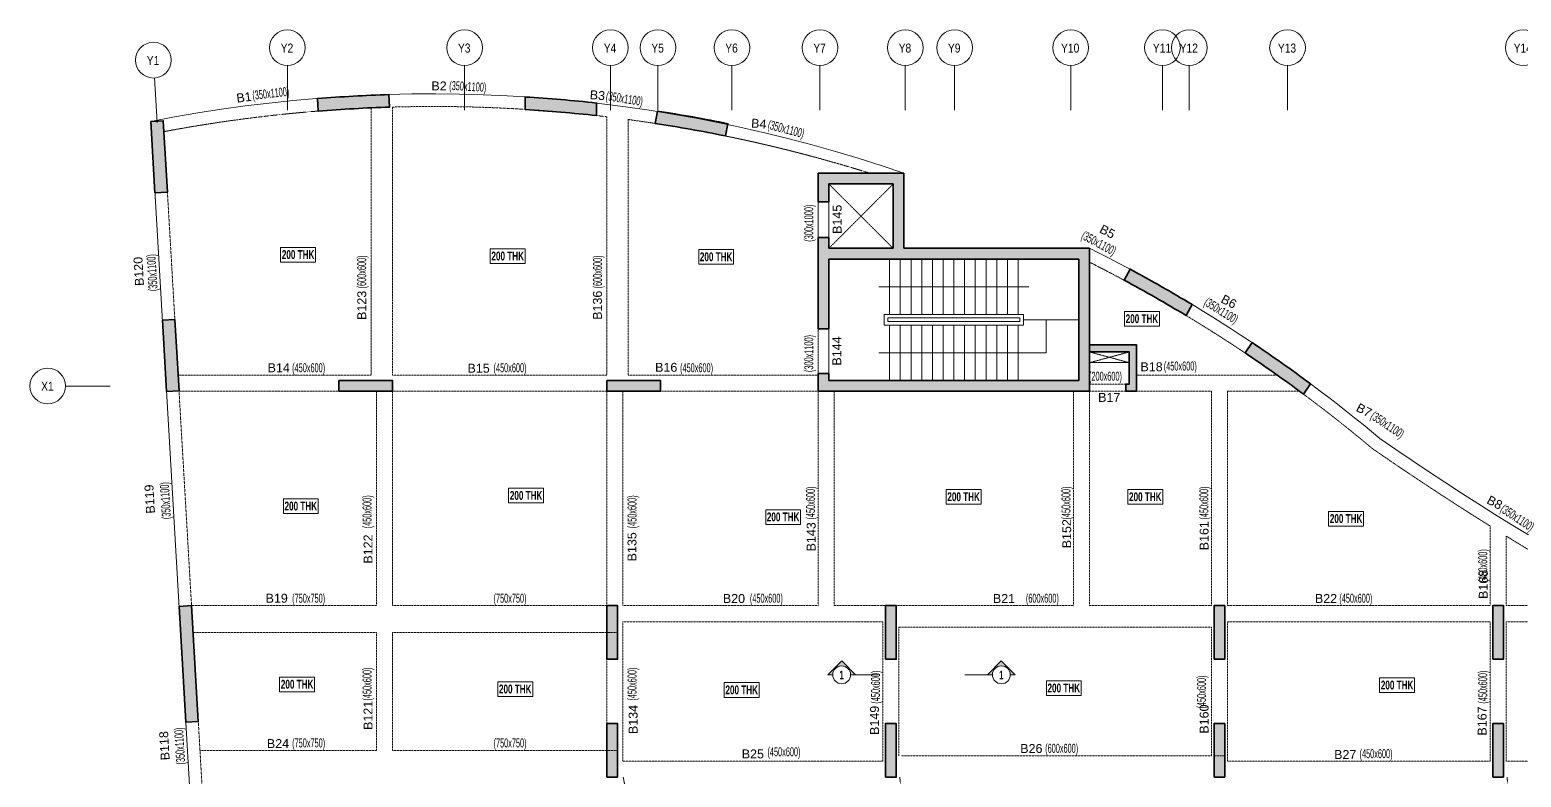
# Model space of a CAD drawing. Header units: millimetres. Extents: x -22 to 70213, y 125 to 62313.
# Drawn here: x -22 to 41729, y 41400 to 62313 of the extents above; entities that cross this region are included whole.
import ezdxf
from ezdxf.enums import TextEntityAlignment as Align

# ---------------------------------------------------------------- set-up
doc = ezdxf.new("R2010")
doc.units = ezdxf.units.MM
doc.linetypes.add('Grid Line', pattern=[2222.5, 1270, -317.5, 317.5, -317.5])
doc.linetypes.add('HIDDEN', pattern=[0.375, 0.25, -0.125])
for name, color, linetype, lineweight in [('A-ANNO-DIMS', 8, 'Continuous', 15), ('A-DETL-MISC', 35, 'Continuous', 15), ('A-FLOR-IDEN', 11, 'Continuous', 9), ('A-GRIDS', 8, 'Continuous', 9), ('A-HIDD-ABVE', 8, 'HIDDEN', 20), ('G-ANNO-SYMB', 1, 'Continuous', 9), ('S-BEAM', 7, 'Continuous', 18), ('S-BEAM-IDEN', 2, 'Continuous', 9), ('S-COL HATCH', 9, 'Continuous', 0), ('S-COLS', 5, 'Continuous', 35), ('S-GRIDS', 8, 'Continuous', 9)]:
    doc.layers.add(name, color=color, linetype=linetype, lineweight=lineweight)
doc.layers.add('Beam Nos', color=7, linetype='Continuous')
doc.styles.add('Arial Narrow', font='ARIALN.TTF', dxfattribs={"height": 400})
doc.styles.add('Dim.s & Anno.(Misc.)', font='ARIALN.TTF')
doc.styles.add('SC-BBS1', font='SansSerif')
doc.styles.add('Swis721 LtCn BT', font='swisscl.ttf', dxfattribs={"width": 0.9, "height": 233.355162})
doc.styles.add('Swis721 LtCn BT_B', font='', dxfattribs={"width": 0.9, "height": 246.918336})
doc.styles.get('Swis721 LtCn BT_B').set_extended_font_data('Swis721 LtCn BT', bold=True)
doc.dimstyles.new('A-GFC-100', dxfattribs={"dimscale": 100, "dimtxt": 1.75, "dimasz": 1.5, "dimexe": 1.5, "dimexo": 0, "dimgap": 1, "dimtad": 1, "dimdsep": 46, "dimtxsty": 'Dim.s & Anno.(Misc.)', "dimblk": 'ARCHTICK', "dimcen": 0, "dimdle": 1.5, "dimclrd": 256, "dimclre": 8, "dimclrt": 6, "dimazin": 2, "dimtfac": 1, "dimtix": 1, "dimtmove": 2, "dimatfit": 3, "dimfxl": 1, "dimtolj": 1, "dimlwd": -1, "dimlwe": 9, "dimarcsym": 0})

# ---------------------------------------------------------------- blocks, each defined once
blk = doc.blocks.new('_ARCHTICK')
at = {"color": 0, "linetype": 'ByBlock', "const_width": 0.15}
blk.add_lwpolyline([(-0.5, -0.5), (0.5, 0.5)], dxfattribs=at)
blk = doc.blocks.new('A$Cb7cd9481')
at = {"layer": 'S-COL HATCH', "transparency": 33554687}
h = blk.add_hatch(color=256, dxfattribs=at)
h.dxf.hatch_style = 1
h.paths.add_polyline_path([(-9681, 41101), (-9700, 41450, 0.01185), (-11697, 41341), (-11678, 40991, -0.011949)])
h = blk.add_hatch(color=256, dxfattribs=at)
h.dxf.hatch_style = 1
h.paths.add_polyline_path([(-3886, 40864), (-3886, 41216, 0.011892), (-5886, 41384), (-5886, 41033, -0.011992)])
h = blk.add_hatch(color=256, dxfattribs=at)
h.dxf.hatch_style = 1
h.paths.add_polyline_path([(-282, 40295), (-212, 40638, 0.011811), (-2182, 40990), (-2251, 40647, -0.01191)])
h = blk.add_hatch(color=256, dxfattribs=at)
h.dxf.hatch_style = 1
h.paths.add_polyline_path([(-16019, 40721), (-16368, 40700), (-16252, 38704), (-15902, 38724)])
h = blk.add_hatch(color=256, dxfattribs=at)
h.dxf.hatch_style = 1
h.paths.add_polyline_path([(9915, 37151), (4715, 37151), (4715, 39251), (2315, 39251), (2315, 38451), (2615, 38451), (2615, 38951), (4415, 38951), (4415, 37151), (2615, 37151), (2615, 37451), (2315, 37451), (2315, 34901), (2615, 34901), (2615, 36851), (9615, 36851), (9615, 33451), (2615, 33451), (2615, 33651), (2315, 33651), (2315, 33151), (9915, 33151)])
h = blk.add_hatch(color=256, dxfattribs=at)
h.dxf.hatch_style = 1
h.paths.add_polyline_path([(11046, 36567), (10880, 36258, -0.01191), (12618, 35269), (12784, 35577, 0.011811)])
h = blk.add_hatch(color=256, dxfattribs=at)
h.dxf.hatch_style = 1
h.paths.add_polyline_path([(-15694, 35157), (-16043, 35136), (-15927, 33140), (-15578, 33160)])
h = blk.add_hatch(color=256, dxfattribs=at)
h.dxf.hatch_style = 1
h.paths.add_polyline_path([(11225, 34450), (9915, 34450), (9915, 34250), (11025, 34250), (11025, 33350), (10925, 33350), (10925, 33151), (11225, 33150), (11225, 33350)])
h = blk.add_hatch(color=256, dxfattribs=at)
h.dxf.hatch_style = 1
h.paths.add_polyline_path([(14462, 34513), (14267, 34222, -0.01191), (15902, 33069), (16097, 33360, 0.011811)])
h = blk.add_hatch(color=256, dxfattribs=at)
h.dxf.hatch_style = 1
h.paths.add_polyline_path([(-11102, 33451), (-11102, 33151), (-9602, 33151), (-9602, 33451)])
h = blk.add_hatch(color=256, dxfattribs=at)
h.dxf.hatch_style = 1
h.paths.add_polyline_path([(-3600, 33451), (-3600, 33151), (-2100, 33151), (-2100, 33451)])
h = blk.add_hatch(color=256, dxfattribs=at)
h.dxf.hatch_style = 1
h.paths.add_polyline_path([(-15227, 27150), (-15577, 27130), (-15387, 23885), (-15038, 23905)])
h = blk.add_hatch(color=256, dxfattribs=at)
h.dxf.hatch_style = 1
h.paths.add_polyline_path([(-3600, 25651), (-3300, 25651), (-3300, 27151), (-3600, 27151)])
h = blk.add_hatch(color=256, dxfattribs=at)
h.dxf.hatch_style = 1
h.paths.add_polyline_path([(-3600, 25651), (-3300, 25651), (-3300, 27151), (-3600, 27151)])
h = blk.add_hatch(color=256, dxfattribs=at)
h.dxf.hatch_style = 1
h.paths.add_polyline_path([(4200, 25651), (4500, 25651), (4500, 27151), (4200, 27151)])
h = blk.add_hatch(color=256, dxfattribs=at)
h.dxf.hatch_style = 1
h.paths.add_polyline_path([(4200, 25651), (4500, 25651), (4500, 27151), (4200, 27151)])
h = blk.add_hatch(color=256, dxfattribs=at)
h.dxf.hatch_style = 1
h.paths.add_polyline_path([(13400, 25651), (13700, 25651), (13700, 27151), (13400, 27151)])
h = blk.add_hatch(color=256, dxfattribs=at)
h.dxf.hatch_style = 1
h.paths.add_polyline_path([(13400, 25651), (13700, 25651), (13700, 27151), (13400, 27151)])
h = blk.add_hatch(color=256, dxfattribs=at)
h.dxf.hatch_style = 1
h.paths.add_polyline_path([(21200, 25651), (21500, 25651), (21500, 27151), (21200, 27151)])
h = blk.add_hatch(color=256, dxfattribs=at)
h.dxf.hatch_style = 1
h.paths.add_polyline_path([(21200, 25651), (21500, 25651), (21500, 27151), (21200, 27151)])
h = blk.add_hatch(color=256, dxfattribs=at)
h.dxf.hatch_style = 1
h.paths.add_polyline_path([(-3600, 22351), (-3300, 22351), (-3300, 23851), (-3600, 23851)])
h = blk.add_hatch(color=256, dxfattribs=at)
h.dxf.hatch_style = 1
h.paths.add_polyline_path([(-3600, 22351), (-3300, 22351), (-3300, 23851), (-3600, 23851)])
h = blk.add_hatch(color=256, dxfattribs=at)
h.dxf.hatch_style = 1
h.paths.add_polyline_path([(4200, 22351), (4500, 22351), (4500, 23851), (4200, 23851)])
h = blk.add_hatch(color=256, dxfattribs=at)
h.dxf.hatch_style = 1
h.paths.add_polyline_path([(4200, 22351), (4500, 22351), (4500, 23851), (4200, 23851)])
h = blk.add_hatch(color=256, dxfattribs=at)
h.dxf.hatch_style = 1
h.paths.add_polyline_path([(13400, 22351), (13700, 22351), (13700, 23851), (13400, 23851)])
h = blk.add_hatch(color=256, dxfattribs=at)
h.dxf.hatch_style = 1
h.paths.add_polyline_path([(13400, 22351), (13700, 22351), (13700, 23851), (13400, 23851)])
h = blk.add_hatch(color=256, dxfattribs=at)
h.dxf.hatch_style = 1
h.paths.add_polyline_path([(21200, 22351), (21500, 22351), (21500, 23851), (21200, 23851)])
h = blk.add_hatch(color=256, dxfattribs=at)
h.dxf.hatch_style = 1
h.paths.add_polyline_path([(21200, 22351), (21500, 22351), (21500, 23851), (21200, 23851)])
at = {"layer": 'S-COLS'}
for p, q in [((4715, 39251, 0), (2315, 39251, 0)), ((4715, 37151, 0), (4715, 39251, 0)), ((4415, 38951, 0), (2615, 38951, 0)), ((4415, 37151, 0), (4415, 38951, 0)), ((4415, 37151, 0), (2615, 37151)), ((2615, 36851), (9615, 36851)), ((2615, 34901), (2615, 36851)), ((9915, 37151), (4715, 37151, 0)), ((9615, 36851), (9615, 33451)), ((9915, 33151), (9915, 37151)), ((2315, 34901), (2615, 34901)), ((2315, 33651), (2315, 33151)), ((2615, 33651), (2315, 33651)), ((2615, 33451), (2615, 33651)), ((9615, 33451), (2615, 33451)), ((2315, 33151), (9915, 33151))]:
    blk.add_line(p, q, dxfattribs=at)
at = {"layer": 'S-COLS', "elevation": 0}
for points in [[(-9700, 41450, 0.01185), (-11697, 41341), (-11678, 40991, -0.011949), (-9681, 41101), (-9700, 41450)], [(-5886, 41384, -0.011892), (-3886, 41216), (-3886, 40864, 0.011992), (-5886, 41033), (-5886, 41384)], [(-282, 40295), (-212, 40638, 0.011811), (-2182, 40990), (-2251, 40647, -0.01191), (-282, 40295)], [(12784, 35577, 0.011811), (11046, 36567), (10880, 36258, -0.01191), (12618, 35269), (12784, 35577)], [(14462, 34513), (14267, 34222, -0.01191), (15902, 33069), (16097, 33360, 0.011811), (14462, 34513)]]:
    blk.add_lwpolyline(points, format="xyb", dxfattribs=at)
for points in [[(-16368, 40700), (-16019, 40721), (-15902, 38724), (-16252, 38704)], [(-16043, 35136), (-15694, 35157), (-15578, 33160), (-15927, 33140)], [(-11102, 33451), (-11102, 33151), (-9602, 33151), (-9602, 33451)], [(-3600, 33451), (-3600, 33151), (-2100, 33151), (-2100, 33451)], [(-15577, 27130), (-15227, 27150), (-15038, 23905), (-15387, 23885)], [(-3600, 25651), (-3300, 25651), (-3300, 27151), (-3600, 27151)], [(-3600, 25651), (-3300, 25651), (-3300, 27151), (-3600, 27151)], [(4200, 25651), (4500, 25651), (4500, 27151), (4200, 27151)], [(4200, 25651), (4500, 25651), (4500, 27151), (4200, 27151)], [(13400, 25651), (13700, 25651), (13700, 27151), (13400, 27151)], [(13400, 25651), (13700, 25651), (13700, 27151), (13400, 27151)], [(21200, 25651), (21500, 25651), (21500, 27151), (21200, 27151)], [(21200, 25651), (21500, 25651), (21500, 27151), (21200, 27151)], [(-3600, 22351), (-3300, 22351), (-3300, 23851), (-3600, 23851)], [(-3600, 22351), (-3300, 22351), (-3300, 23851), (-3600, 23851)], [(4200, 22351), (4500, 22351), (4500, 23851), (4200, 23851)], [(4200, 22351), (4500, 22351), (4500, 23851), (4200, 23851)], [(13400, 22351), (13700, 22351), (13700, 23851), (13400, 23851)], [(13400, 22351), (13700, 22351), (13700, 23851), (13400, 23851)], [(21200, 22351), (21500, 22351), (21500, 23851), (21200, 23851)], [(21200, 22351), (21500, 22351), (21500, 23851), (21200, 23851)]]:
    blk.add_lwpolyline(points, close=True, dxfattribs=at)
for points in [[(2615, 38951), (2615, 38451), (2315, 38451), (2315, 39251)], [(2615, 37151), (2615, 37451), (2315, 37451), (2315, 34901)], [(9915, 34450), (11225, 34450), (11225, 33350), (11225, 33150), (10925, 33151), (10925, 33350), (11025, 33350), (11025, 34250), (9915, 34250), (9915, 34450)]]:
    blk.add_lwpolyline(points, dxfattribs=at)
blk = doc.blocks.new('Grid - Type 1 Structural-6743905-9TH FLOOR LVL')
at = {"layer": 'A-GRIDS'}
blk.add_circle((0, 0), 4, dxfattribs=at)
blk = doc.blocks.new('A$C45bf0ae9')
at = {"layer": 'S-GRIDS', "linetype": 'Grid Line'}
for p, q in [((-12545, 41014), (-12545, 42264)), ((-7583, 41014), (-7583, 42264)), ((-3500, 41014), (-3500, 42264)), ((-2170, 41014), (-2170, 42264)), ((-100, 41014), (-100, 42264)), ((2365, 41014), (2365, 42264)), ((4755, 41014), (4755, 42264)), ((6135, 41014), (6135, 42264)), ((9385, 41014), (9385, 42264)), ((11955, 41014), (11955, 42264)), ((12705, 41014), (12705, 42264)), ((15455, 41014), (15455, 42264)), ((-16192, 40669), (-16265, 41917)), ((-17504, 33297), (-18754, 33297))]:
    blk.add_line(p, q, dxfattribs=at)
at = {"layer": 'A-GRIDS', "xscale": 124.9999999999999, "yscale": 124.9999999999999, "zscale": 124.9999999999999}
for p in [(-12545, 42764), (-7583, 42764), (-3500, 42764), (-2170, 42764), (-100, 42764), (2365, 42764), (4755, 42764), (6135, 42764), (9385, 42764), (11955, 42764), (12705, 42764), (15455, 42764), (22055, 42764)]:
    blk.add_blockref('Grid - Type 1 Structural-6743905-9TH FLOOR LVL', p, dxfattribs=at)
for p, rotation in [((-16294, 42416), 3.339999999999538), ((-19254, 33297), 89.99999999999982)]:
    blk.add_blockref('Grid - Type 1 Structural-6743905-9TH FLOOR LVL', p, dxfattribs=dict(at, rotation=rotation))
at = {"layer": 'A-GRIDS', "lineweight": 18, "char_height": 250, "attachment_point": 1, "style": 'Arial Narrow'}
for s, insert, width in [('Y2', (-12731, 42879), 440.93), ('Y3', (-7769, 42879), 440.93), ('Y4', (-3686, 42879), 440.93), ('Y5', (-2356, 42879), 440.93), ('Y6', (-286, 42879), 440.93), ('Y7', (2179, 42879), 440.93), ('Y8', (4569, 42879), 440.93), ('Y9', (5949, 42879), 440.93), ('Y10', (9116, 42879), 641.35), ('Y11', (11686, 42879), 641.35), ('Y12', (12436, 42879), 641.35), ('Y13', (15186, 42879), 641.35), ('Y14', (21786, 42879), 641.35), ('Y1', (-16480, 42530), 440.93), ('X1', (-19437, 33415), 440.93)]:
    blk.add_mtext(s, dxfattribs=dict(at, insert=insert, width=width))
blk = doc.blocks.new('Detail View - M_Section Head - Structural Type 1-785420-STILT FLOOR FRAMING PLAN')
at = {"layer": 'G-ANNO-SYMB'}
h = blk.add_hatch(color=9, dxfattribs=at)
edge = h.paths.add_edge_path(flags=0)
edge.add_line((-8.5, 0), (-9.86, 0))
edge.add_line((-9.86, 0), (-5.99, 3.87))
edge.add_line((-5.99, 3.87), (-2.12, 0))
edge.add_line((-2.12, 0), (-3.5, 0))
edge.add_arc((-6, 0), 2.5, 360, 540)
for p, q in [((-5.99, 3.87), (-9.86, 0)), ((-5.99, 3.87), (-2.12, 0)), ((-8.5, 0), (-9.86, 0)), ((-3.5, 0), (-2.12, 0))]:
    blk.add_line(p, q, dxfattribs=at)
at = {"layer": 'G-ANNO-SYMB', "color": 5}
for p, q in [((-5.99, 3.87), (-9.86, 0)), ((-2.12, 0), (-5.99, 3.87)), ((-9.86, 0), (-8.5, 0)), ((-3.5, 0), (4.24, 0)), ((-3.5, 0), (-2.12, 0))]:
    blk.add_line(p, q, dxfattribs=at)
at = {"layer": 'G-ANNO-SYMB'}
blk.add_arc((-6, 0), 2.5, 360, 180, dxfattribs=at)
at = {"layer": 'G-ANNO-SYMB', "color": 5}
for start, end in [(360, 180), (180, 360)]:
    blk.add_arc((-6, 0), 2.5, start, end, dxfattribs=at)
blk = doc.blocks.new('A$C21ee9bdd')
at = {"layer": 'A-DETL-MISC'}
for p, q in [((-5300, 0), (-5300, -1550)), ((-5000, 0), (-5000, -1550)), ((-4700, 0), (-4700, -1550)), ((-4400, 0), (-4400, -1550)), ((-4100, 0), (-4100, -1550)), ((-3800, 0), (-3800, -1550)), ((-3500, 0), (-3500, -1550)), ((-3200, 0), (-3200, -1550)), ((-2900, 0), (-2900, -1550)), ((-2600, 0), (-2600, -1550)), ((-2300, 0), (-2300, -1550)), ((-2000, 0), (-2000, -1550)), ((-1700, 0), (-1700, -1550)), ((-5300, -3400), (-5300, -1850)), ((-5000, -3400), (-5000, -1850)), ((-4700, -3400), (-4700, -1850)), ((-4400, -3400), (-4400, -1850)), ((-4100, -3400), (-4100, -1850)), ((-3800, -3400), (-3800, -1850)), ((-3500, -3400), (-3500, -1850)), ((-3200, -3400), (-3200, -1850)), ((-2900, -3400), (-2900, -1850)), ((-2600, -3400), (-2600, -1850)), ((-2300, -3400), (-2300, -1850)), ((-2000, -3400), (-2000, -1850)), ((-1700, -3400), (-1700, -1850)), ((-1550, -1700), (0, -1700))]:
    blk.add_line(p, q, dxfattribs=at)
for points in [[(-1550, -1550), (-1550, -1850), (-5450, -1850), (-5450, -1550)], [(-1650, -1650), (-1650, -1750), (-5350, -1750), (-5350, -1650)]]:
    blk.add_lwpolyline(points, close=True, dxfattribs=at)
at = {"layer": 'A-ANNO-DIMS', "ltscale": 500}
for points in [[(-1400, -775), (-5600, -775)], [(-1700, -2625), (-912, -2625), (-912, -1700)], [(-5600, -2625), (-1700, -2625)]]:
    blk.add_leader(points, dimstyle='A-GFC-100', override={"dimasz": 0.002, "dimtad": 0, "dimfxl": 0.18, "dimarcsym": 1}, dxfattribs=at)

msp = doc.modelspace()

# ---------------------------------------------------------------- linework, layer by layer
at = {"layer": 'A-FLOR-IDEN', "color": 8, "flags": 128}
for points in [[(7978.1, 56226.6), (7978.1, 55814.8), (7000.6, 55814.8), (7000.6, 56226.6)], [(7978.1, 56226.6), (7978.1, 55814.8), (7000.6, 55814.8), (7000.6, 56226.6)], [(13846.1, 56185.6), (13846.1, 55773.8), (12868.6, 55773.8), (12868.6, 56185.6)], [(13846.1, 56185.6), (13846.1, 55773.8), (12868.6, 55773.8), (12868.6, 56185.6)], [(19680.6, 56164.6), (19680.6, 55752.8), (18703.1, 55752.8), (18703.1, 56164.6)], [(19680.6, 56164.6), (19680.6, 55752.8), (18703.1, 55752.8), (18703.1, 56164.6)], [(31601.1, 54431.1), (31601.1, 54019.3), (30623.6, 54019.3), (30623.6, 54431.1)], [(31601.1, 54431.1), (31601.1, 54019.3), (30623.6, 54019.3), (30623.6, 54431.1)], [(14361.1, 49486.1), (14361.1, 49074.3), (13383.6, 49074.3), (13383.6, 49486.1)], [(14361.1, 49486.1), (14361.1, 49074.3), (13383.6, 49074.3), (13383.6, 49486.1)], [(26609.1, 49448.7), (26609.1, 49036.9), (25631.6, 49036.9), (25631.6, 49448.7)], [(26609.1, 49448.7), (26609.1, 49036.9), (25631.6, 49036.9), (25631.6, 49448.7)], [(31695.1, 49448.7), (31695.1, 49036.9), (30717.6, 49036.9), (30717.6, 49448.7)], [(31695.1, 49448.7), (31695.1, 49036.9), (30717.6, 49036.9), (30717.6, 49448.7)], [(8053.6, 49189.1), (8053.6, 48777.3), (7076.1, 48777.3), (7076.1, 49189.1)], [(8053.6, 49189.1), (8053.6, 48777.3), (7076.1, 48777.3), (7076.1, 49189.1)], [(21556.1, 48884.6), (21556.1, 48472.8), (20578.6, 48472.8), (20578.6, 48884.6)], [(21556.1, 48884.6), (21556.1, 48472.8), (20578.6, 48472.8), (20578.6, 48884.6)], [(37317.1, 48838.6), (37317.1, 48426.8), (36339.6, 48426.8), (36339.6, 48838.6)], [(37317.1, 48838.6), (37317.1, 48426.8), (36339.6, 48426.8), (36339.6, 48838.6)], [(14056.6, 44068.6), (14056.6, 43656.8), (13079.1, 43656.8), (13079.1, 44068.6)], [(14056.6, 44068.6), (14056.6, 43656.8), (13079.1, 43656.8), (13079.1, 44068.6)], [(20396.6, 44044.6), (20396.6, 43632.8), (19419.1, 43632.8), (19419.1, 44044.6)], [(20396.6, 44044.6), (20396.6, 43632.8), (19419.1, 43632.8), (19419.1, 44044.6)], [(29413.6, 44096.6), (29413.6, 43684.8), (28436.1, 43684.8), (28436.1, 44096.6)], [(29413.6, 44096.6), (29413.6, 43684.8), (28436.1, 43684.8), (28436.1, 44096.6)], [(38744.6, 44179.6), (38744.6, 43767.8), (37767.1, 43767.8), (37767.1, 44179.6)], [(38744.6, 44179.6), (38744.6, 43767.8), (37767.1, 43767.8), (37767.1, 44179.6)]]:
    msp.add_lwpolyline(points, close=True, dxfattribs=at)
at = {"layer": 'A-FLOR-IDEN', "color": 8, "elevation": 0, "flags": 128}
msp.add_lwpolyline([(7950.3, 44201.7), (7950.3, 43789.9), (6972.8, 43789.9), (6972.8, 44201.7)], close=True, dxfattribs=at)
msp.add_lwpolyline([(7950.3, 44201.7), (7950.3, 43789.9), (6972.8, 43789.9), (6972.8, 44201.7)], close=True, dxfattribs=at)
at = {"layer": 'A-HIDD-ABVE', "linetype": 'HIDDEN'}
for p, q in [((22347.3, 58000.4, 0), (24147.3, 56200.4, 0)), ((22347.3, 56200.4, 0), (24147.3, 58000.4, 0)), ((29647.3, 53299.3, 0), (30757.3, 52999.3, 0)), ((29647.3, 52999.3, 0), (30757.3, 53299.3, 0))]:
    msp.add_line(p, q, dxfattribs=at)
at = {"layer": 'S-BEAM', "linetype": 'HIDDEN'}
for p, q in [((16133, 52649.3, 0), (16133, 59879.7, 0)), ((22047.3, 53949.3, 0), (22047.3, 52699.3, 0)), ((4129.6, 52649.3), (9530.6, 52649.3)), ((10130.6, 52649.3), (16133, 52649.3)), ((16733, 52649.3), (22047.3, 52649.3)), ((30957.3, 52649.3, 0), (34902.8, 52649.3, 0)), ((4155.4, 52199.3), (17099.7, 52199.3)), ((9681, 46199.3, 0), (9681, 52200.4, 0)), ((10131, 46200.4, 0), (10131, 52200.4, 0)), ((16133, 46199.3, 0), (16133, 52199.3, 0)), ((16583, 46199.3, 0), (16583, 52199.3, 0)), ((16583, 52199.3), (22047.3, 52199.3, 0)), ((22047.3, 46199.3, 0), (22047.3, 52199.3, 0)), ((22497.3, 46199.3, 0), (22497.3, 52199.3, 0)), ((29197.3, 46199.3, 0), (29197.3, 52199.3, 0)), ((29647.3, 52399.3, 0), (30657.5, 52399.3, 0)), ((29647.3, 52199.3, 0), (33058, 52199.3)), ((29647.3, 46199.3, 0), (29647.3, 52199.3, 0)), ((33058, 46199.3, 0), (33058, 52200.4, 0)), ((33508, 52199.3), (35525.4, 52199.3)), ((33508, 46199.3, 0), (33508, 52199.3, 0)), ((40858, 46199.3, 0), (40858, 48427.9, 0)), ((41308, 46199.3, 0), (41308, 48148.6, 0)), ((4505.9, 46199.3), (9681, 46199.3)), ((10130.6, 46199.3), (16433, 46199.3)), ((16583, 46199.3), (22047.3, 46199.3)), ((22497.3, 46199.3), (29197.3, 46199.3)), ((29647.3, 46199.3), (33058, 46199.3)), ((33508, 46199.3), (40858, 46199.3)), ((41308, 46199.3), (44638.6, 46199.3)), ((16583, 41849.3, 0), (16583, 45749.3, 0)), ((16583, 45749.3), (23858, 45749.3)), ((23858, 41849.3, 0), (23858, 45749.3, 0)), ((24308, 41999.3, 0), (24308, 45599.3, 0)), ((24308, 45599.3), (33058, 45599.3)), ((33058, 41999.3, 0), (33058, 45599.3)), ((33508, 45749.3), (40858, 45749.3)), ((33508, 41849.3), (33508, 45749.3)), ((40858, 41849.3, 0), (40858, 45749.3, 0)), ((41308, 45749.3), (45459.9, 45749.3)), ((41308, 41849.3, 0), (41308, 45749.3, 0)), ((4549.6, 45449.3), (9681, 45449.3)), ((9681, 42149.3, 0), (9681, 45450.4, 0)), ((10131, 42150.4, 0), (10131, 45450.4, 0)), ((10131, 45449.3), (16433, 45449.3)), ((16133, 42149.3, 0), (16133, 45449.3, 0)), ((4741.7, 42149.3), (9681, 42149.3)), ((10130.6, 42149.3), (16433, 42149.3)), ((23858, 41849.3), (16583, 41849.3)), ((24383, 41999.3), (33058, 41999.3)), ((33132.5, 41999.3), (33433, 41999.3)), ((40858, 41849.3), (33508, 41849.3)), ((41308, 41849.3), (52073.8, 41849.3)), ((17778.7, 35335.7), (16591.3, 41400.4, 0)), ((24334, 41400.4, 0), (24886.1, 35271.7, 0)), ((42035.5, 35277.7), (41334.6, 41400.4, 0))]:
    msp.add_line(p, q, dxfattribs=at)
at = {"layer": 'S-BEAM'}
for p, q in [((22047.3, 57499.3, 0), (22047.3, 56499.3, 0)), ((22347.3, 57499.3, 0), (22347.3, 56499.3, 0)), ((22347.3, 53949.3, 0), (22347.3, 52699.3, 0)), ((29647.3, 52999.3, 0), (30757.3, 52999.3, 0))]:
    msp.add_line(p, q, dxfattribs=at)
at = {"layer": 'S-BEAM', "ltscale": 250000, "elevation": 0}
for points in [[(24447.3, 58300.4, 0.1331559), (3364.3, 59749.6), (6560, 4975.2)], [(69887.5, 37412.6, -0.1044195), (37770.5, 50877.7, 0.059137), (29647.3, 56200.4, 0.059137)]]:
    msp.add_lwpolyline(points, format="xyb", dxfattribs=at)
at = {"layer": 'S-BEAM', "linetype": 'HIDDEN', "elevation": 0}
for points in [[(9530.6, 52649.3), (9530.6, 60130.6, 0.0357696), (3731.6, 59463.8), (5144.3, 35249.3)], [(16133, 59879.7, 0.0368221), (10130.6, 60152), (10130.6, 52649.3)], [(23497.1, 58300.4, 0.0424826), (16733, 59803.5), (16733, 52649.3)], [(33058, 53882.6, 0.0239865), (29647.3, 55809, 0.0239865)], [(34902.8, 52649.3, 0.0135836), (33058, 53882.6, 0.0103147)], [(40858, 48427.9, -0.0116696), (37557.9, 50599.1, 0.0158354), (35525.4, 52199.3, 0.0158354)], [(44638.6, 46199.3, -0.0114004), (41308, 48148.6)]]:
    msp.add_lwpolyline(points, format="xyb", dxfattribs=at)

# ---------------------------------------------------------------- block references
at = {"layer": 'Beam Nos'}
msp.add_blockref('A$C45bf0ae9', (19732.8, 19049.3), dxfattribs=at)
at = {"layer": 'G-ANNO-SYMB', "extrusion": (0, 0, -1), "yscale": 99.99999999999991, "zscale": 99.99999999999991}
for p, xscale in [((-23306.3, 44265), -99.99999999999991), ((-26577, 44265), 99.99999999999991)]:
    msp.add_blockref('Detail View - M_Section Head - Structural Type 1-785420-STILT FLOOR FRAMING PLAN', p, dxfattribs=dict(at, xscale=xscale))
at = {"layer": 'S-BEAM'}
msp.add_blockref('A$Cb7cd9481', (19732.8, 19049.3), dxfattribs=at)
at = {"layer": 'S-BEAM-IDEN'}
msp.add_blockref('A$C21ee9bdd', (29347.3, 55900.4, 0), dxfattribs=at)

# ---------------------------------------------------------------- texts
at = {"layer": 'A-FLOR-IDEN', "color": 1, "char_height": 246.92, "width": 1155, "attachment_point": 2, "line_spacing_factor": 0.964267, "style": 'Swis721 LtCn BT_B'}
for insert in [(7489.3, 56148.6), (7489.3, 56148.6), (13357.3, 56107.6), (13357.3, 56107.6), (19191.8, 56086.6), (19191.8, 56086.6), (31112.3, 54353.1), (31112.3, 54353.1), (13872.3, 49408.1), (13872.3, 49408.1), (26120.3, 49370.7), (26120.3, 49370.7), (31206.3, 49370.7), (31206.3, 49370.7), (7564.8, 49111.1), (7564.8, 49111.1), (21067.3, 48806.6), (21067.3, 48806.6), (36828.3, 48760.6), (36828.3, 48760.6), (7461.6, 44123.7), (7461.6, 44123.7), (13567.8, 43990.6), (13567.8, 43990.6), (19907.8, 43966.6), (19907.8, 43966.6), (28924.8, 44018.6), (28924.8, 44018.6), (38255.8, 44101.6), (38255.8, 44101.6)]:
    msp.add_mtext('200 THK', dxfattribs=dict(at, insert=insert))
at = {"layer": 'Beam Nos', "color": 3, "style": 'SC-BBS1'}
for s, rotation, p in [('B1', 7.54916, (6000.7, 60227.8)), ('B3', 355.13395, (15852.1, 60285, 0)), ('B4', 355.13395, (20369.3, 59490, 0)), ('B145', 90, (22779.9, 57010.5, 0)), ('B5', 332.64829, (30056, 56489.9, 0)), ('B123', 90, (9470.9, 54603.5)), ('B136', 90, (16068.4, 54605.8, 0)), ('B6', 332.64829, (33454.5, 54532.6)), ('B144', 90, (22770.1, 53324.8)), ('B7', 332.64829, (37238.7, 51494.1, 0)), ('B8', 332.64829, (40897.8, 48909, 0)), ('B143', 90, (22050.4, 48125.3)), ('B152', 90, (29206, 48212.3, 0)), ('B161', 90, (33052.3, 48156.7, 0)), ('B122', 90, (9646.2, 47782.9)), ('B135', 90, (17036.1, 47846.7, 0)), ('B168', 90, (40868.8, 46793.9, 0)), ('B121', 90, (9646.2, 43129.3)), ('B134', 90, (17067.7, 43014.1, 0)), ('B149', 90, (23825.7, 42990, 0)), ('B160', 90, (33052.3, 43025.2, 0)), ('B167', 90, (40834.6, 42971, 0))]:
    msp.add_text(s, height=250, rotation=rotation, dxfattribs=at).set_placement(p, align=Align.BOTTOM_CENTER)
for s, p in [('B2', (11434.4, 60543.4, 0)), ('B14', (6946.4, 52656.9, 0)), ('B15', (12542.9, 52644.4, 0)), ('B16', (17794.4, 52668.9, 0)), ('B18', (31381.9, 52683.9, 0)), ('B17', (30196.9, 51827.4, 0)), ('B19', (6889.9, 46206.9, 0)), ('B20', (19691, 46200)), ('B21', (27251, 46200)), ('B22', (36265.5, 46200)), ('B24', (6925.5, 42139.5)), ('B25', (20220.5, 41850.1)), ('B26', (28017, 42001.6)), ('B27', (36804, 41833.1))]:
    msp.add_text(s, height=250, dxfattribs=at).set_placement(p, align=Align.BOTTOM_CENTER)
at = {"layer": 'Beam Nos', "style": 'SC-BBS1'}
for s, p in [('B120', (3225.6, 55564.7, 0)), ('B119', (3533.6, 49193.2, 0)), ('B118', (3945.1, 42290.7, 0))]:
    msp.add_text(s, height=250, rotation=93.339, dxfattribs=at).set_placement(p, align=Align.BOTTOM_CENTER)
at = {"layer": 'G-ANNO-SYMB', "color": 5, "char_height": 246.9, "width": 330, "attachment_point": 2, "line_spacing_factor": 0.964267, "style": 'Swis721 LtCn BT_B'}
for insert in [(22706, 44381.5), (27177.4, 44381.5)]:
    msp.add_mtext('1', dxfattribs=dict(at, insert=insert))
at = {"layer": 'S-BEAM-IDEN', "style": 'Swis721 LtCn BT', "width": 0.8}
for s, rotation, p in [('(350x1100)', 6.47905, (6222.5, 60354.4)), ('(350x1100)', 356.84056, (11715.1, 60634.9)), ('(350x1100)', 350.68539, (16095, 60349.7)), ('(350x1100)', 345.05471, (20618, 59551.9)), ('(300x1000)', 90, (21910.2, 56383.8, 0)), ('(350x1100)', 331.79745, (29390.3, 56480.1)), ('(350x1100)', 93.60442, (3557.3, 55007.4, 0)), ('(600x600)', 90, (9393.5, 55077.4)), ('(600x600)', 90, (15995.8, 55077.4, 0)), ('(350x1100)', 327.98337, (32826.5, 54625.1)), ('(300x1100)', 90, (21910.2, 52736, 0)), ('(450x600)', 360, (31725, 52780.8, 0)), ('(450x600)', 360, (7322.8, 52732.6)), ('(450x600)', 360, (12960.4, 52732.6)), ('(450x600)', 360, (18182.9, 52732.6)), ('(200x600)', 360, (29630, 52495.4, 0)), ('(350x1100)', 326.35712, (37486.7, 51447.4, 0)), ('(350x1100)', 93.60442, (3929.5, 48627.7, 0)), ('(450x600)', 90, (9543.9, 48364.1, 0)), ('(450x600)', 90, (16962.6, 48362.9)), ('(450x600)', 90, (21960.5, 48610, 0)), ('(450x600)', 90, (29110.5, 48610, 0)), ('(450x600)', 90, (32971.1, 48610, 0)), ('(350x1100)', 326.35712, (41121.8, 48842.5)), ('(450x600)', 90, (40778.1, 46855.8, 0)), ('(750x750)', 360, (7322.8, 46282.6)), ('(750x750)', 360, (12960.4, 46282.6)), ('(450x600)', 360, (20137.1, 46282.6)), ('(600x600)', 360, (27864.3, 46282.6)), ('(450x600)', 360, (36638.9, 46282.6)), ('(450x600)', 90, (9543.9, 43543.3, 0)), ('(450x600)', 90, (16962.6, 43542.1)), ('(450x600)', 90, (23778.1, 43457.1, 0)), ('(450x600)', 90, (40778.1, 43457.1, 0)), ('(450x600)', 90, (32903.1, 43320.6, 0)), ('(350x1100)', 93.60442, (4330.1, 41760.1, 0)), ('(750x750)', 360, (7322.8, 42232.6)), ('(750x750)', 360, (12960.4, 42232.6)), ('(450x600)', 360, (20629.7, 41985.3)), ('(600x600)', 360, (28404.6, 42082.6)), ('(450x600)', 360, (37205.6, 41932.6))]:
    msp.add_text(s, height=250, rotation=rotation, dxfattribs=at).set_placement(p)

doc.saveas('drawing.dxf')
